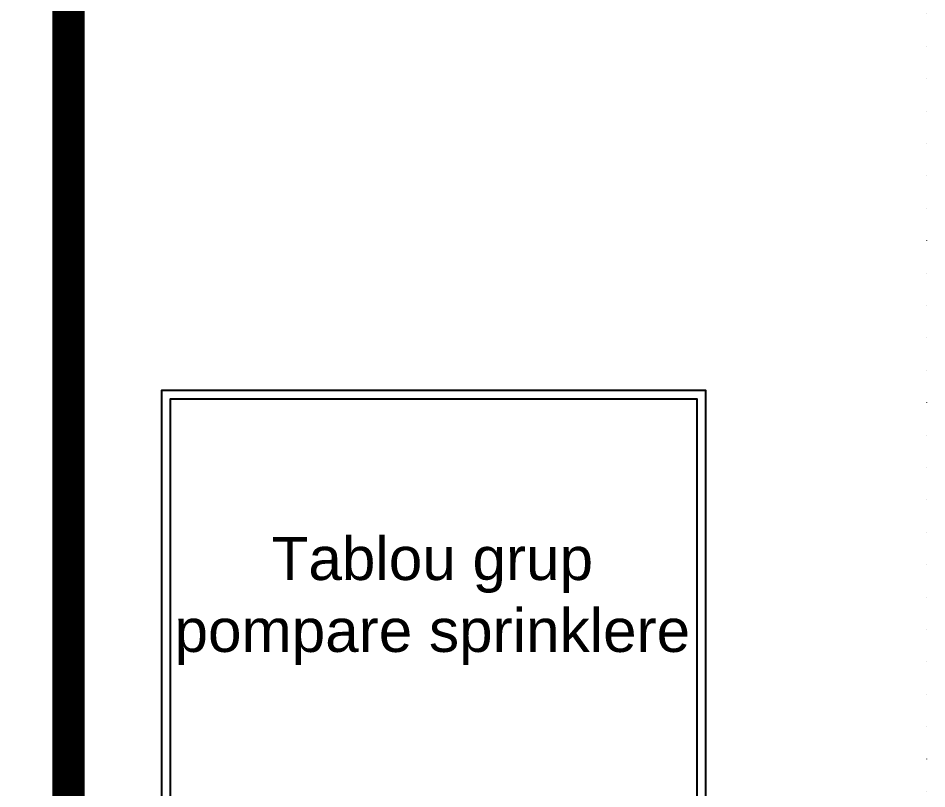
# Model space of a CAD drawing. Extents: x -6531732 to 89637, y -8915 to 32458.
# Drawn here: x 59735 to 61842, y 20276 to 22062 of the extents above; entities that cross this region are included whole.
import ezdxf

# ---------------------------------------------------------------- set-up
doc = ezdxf.new("R2010")
doc.units = 0
doc.linetypes.add('ACAD_ISO07W100', pattern=[3, 0, -3])
doc.layers.add('SAN-MC-Circuit_Informatii', color=83, linetype='ACAD_ISO07W100', lineweight=25)
doc.layers.add('SAN-MC-HIDRANT', color=1, linetype='HE_LINE', lineweight=25)
doc.layers.add('SAN-MC-TEXT', color=7, linetype='Continuous')
doc.styles.get("Standard").update_dxf_attribs({"font": 'arial.ttf'})
doc.linetypes.add('HE_LINE', pattern='A,300,-250,["HE",Standard,S=0.5,R=0,X=-100.5,Y=-30.5],-100', length=650)
doc.linetypes.add('PSI_LINE', pattern='A,300,-150,["PSI",Standard,S=0.5,R=0,X=-130,Y=-30],-5', length=455)

msp = doc.modelspace()

# ---------------------------------------------------------------- linework, layer by layer
at = {"layer": 'SAN-MC-Circuit_Informatii', "linetype": 'ACAD_ISO07W100', "lineweight": 0, "ltscale": 25, "elevation": 1427.3}
msp.add_lwpolyline([(61842, 17340.9), (61842, 24573.3)], dxfattribs=at)
at = {"layer": 'SAN-MC-HIDRANT', "color": 140, "linetype": 'PSI_LINE', "ltscale": 2, "const_width": 75}
msp.add_lwpolyline([(58615.3, 16099.8), (59751.6, 16099.8, 0.414214), (59851.6, 16199.8), (59851.6, 22698)], format="xyb", dxfattribs=at)
at = {"layer": 'SAN-MC-TEXT'}
for points in [[(61329.2, 19976.7), (61329.2, 21198.9), (60067.2, 21198.9), (60067.2, 19976.7)], [(61309.2, 19996.7), (61309.2, 21178.9), (60087.2, 21178.9), (60087.2, 19996.7)]]:
    msp.add_lwpolyline(points, close=True, dxfattribs=at)

# ---------------------------------------------------------------- texts
at = {"layer": 'SAN-MC-TEXT', "insert": (60075.7, 20859.9), "char_height": 100, "width": 1239.325, "attachment_point": 1}
msp.add_mtext('\\A1;\\pxqc;Tablou grup pompare sprinklere', dxfattribs=at)

doc.saveas('drawing.dxf')
